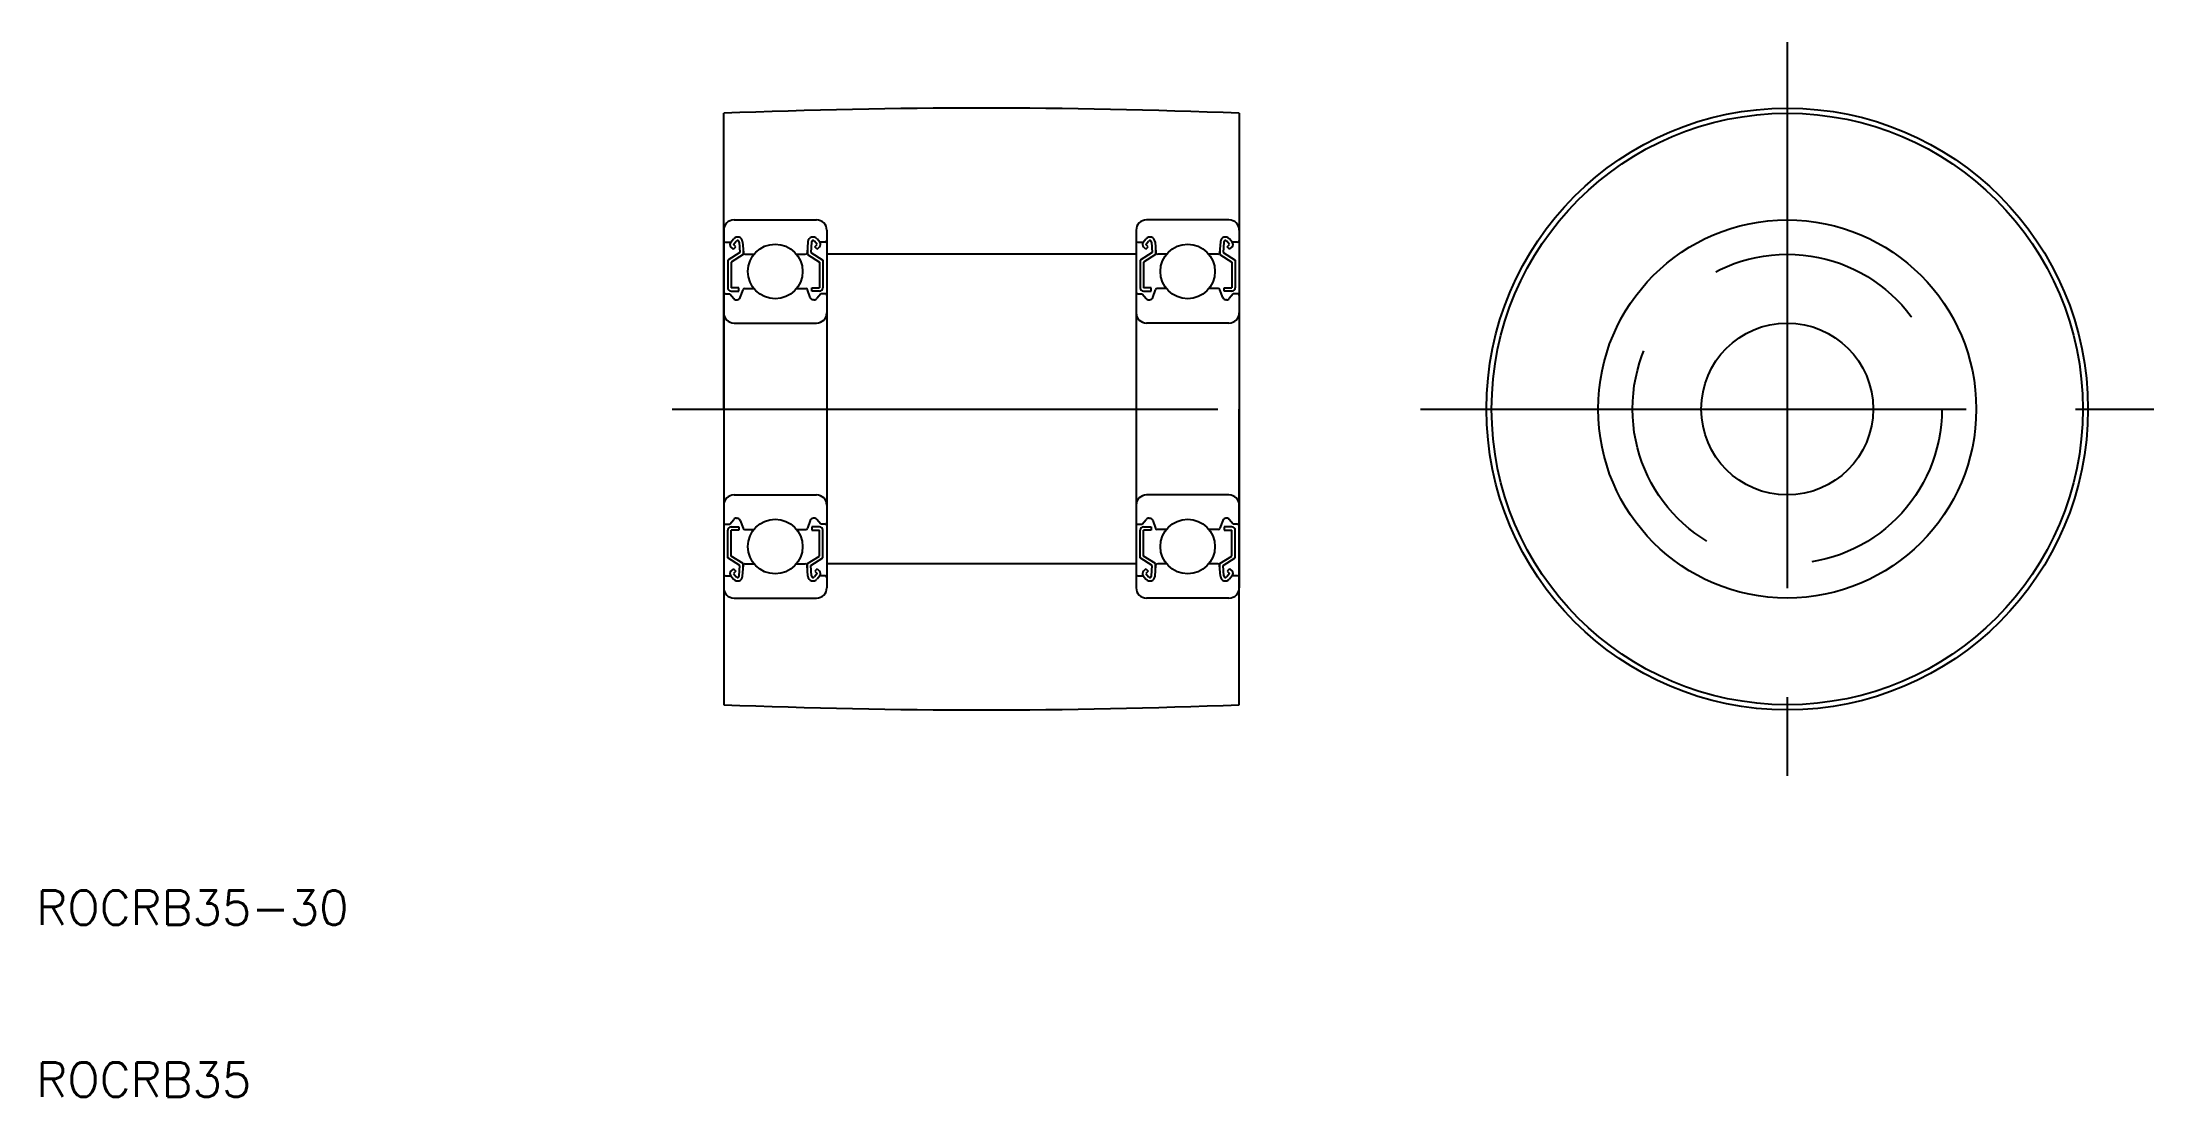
# Model space of a CAD drawing. Extents: x 10 to 133, y 10 to 71.
import ezdxf

# ---------------------------------------------------------------- set-up
doc = ezdxf.new("R2010")
doc.units = 0
doc.linetypes.add('CENTER', pattern=[50.8, 31.75, -6.35, 6.35, -6.35])
doc.linetypes.add('DASHED', pattern=[19.05, 12.7, -6.35])
doc.layers.get('0').update_dxf_attribs({"linetype": 'CONTINUOUS'})
doc.layers.add('CENTER', color=1, linetype='CENTER')
doc.styles.get("Standard").update_dxf_attribs({"font": 'txt.shx', "bigfont": 'extfont.shx'})

msp = doc.modelspace()

# ---------------------------------------------------------------- linework, layer by layer
at = {"color": 7, "linetype": 'CONTINUOUS'}
for p, q in [((50, 50), (50, 67.2)), ((80, 67.2), (80, 50)), ((50, 60.4), (50, 39.6)), ((50.6, 61), (55.4, 61)), ((56, 60.4), (56, 39.6)), ((74, 60.4), (74, 39.6)), ((79.4, 61), (74.6, 61)), ((80, 60.4), (80, 39.6)), ((50.1, 59.69998), (50.41, 59.69998)), ((50.93202, 59.09796), (50.23202, 58.66095)), ((50.41, 59.69998), (50.572, 59.89299)), ((50.56301, 59.28897), (50.42202, 59.42996)), ((51.13201, 58.98695), (50.43201, 58.54996)), ((50.563, 59.57098), (50.726, 59.76497)), ((50.563, 59.28897), (50.705, 59.42998)), ((50.70502, 59.42998), (50.56302, 59.57097)), ((50.899, 59.70998), (50.932, 59.09795)), ((51.098, 59.72794), (51.15301, 59.09094)), ((51.132, 59.334), (51.132, 58.987)), ((51.253, 58.99998), (51.76706, 58.99997)), ((54.23294, 58.99997), (54.74699, 58.99998)), ((54.90199, 59.72794), (54.84699, 59.09096)), ((54.86798, 58.98697), (55.56798, 58.54999)), ((54.868, 59.334), (54.868, 58.98698)), ((55.101, 59.70996), (55.06799, 59.09795)), ((55.06799, 59.09796), (55.76799, 58.66095)), ((55.437, 59.57098), (55.274, 59.76498)), ((55.29498, 59.42998), (55.43698, 59.57097)), ((55.43699, 59.28899), (55.29499, 59.42999)), ((55.59, 59.69998), (55.428, 59.89299)), ((55.43699, 59.28897), (55.57798, 59.42996)), ((55.9, 59.69998), (55.59, 59.69998)), ((74, 59), (56, 59)), ((74.1, 59.69998), (74.41, 59.69998)), ((74.93201, 59.09796), (74.23201, 58.66095)), ((74.41, 59.69998), (74.572, 59.89299)), ((74.56301, 59.28897), (74.42202, 59.42996)), ((75.13202, 58.98697), (74.43202, 58.54999)), ((74.563, 59.57098), (74.726, 59.76498)), ((74.56301, 59.28899), (74.70501, 59.42999)), ((74.70502, 59.42998), (74.56302, 59.57097)), ((74.899, 59.70996), (74.93201, 59.09795)), ((75.09801, 59.72794), (75.15301, 59.09096)), ((75.132, 59.334), (75.132, 58.98698)), ((75.76706, 58.99997), (75.25301, 58.99998)), ((78.747, 58.99998), (78.23294, 58.99997)), ((78.902, 59.72794), (78.84699, 59.09094)), ((78.86799, 58.98695), (79.56799, 58.54996)), ((78.868, 59.334), (78.868, 58.987)), ((79.06798, 59.09796), (79.76798, 58.66095)), ((79.101, 59.70998), (79.068, 59.09795)), ((79.437, 59.57098), (79.274, 59.76497)), ((79.29498, 59.42998), (79.43698, 59.57097)), ((79.437, 59.28897), (79.295, 59.42998)), ((79.59, 59.69998), (79.428, 59.89299)), ((79.43699, 59.28897), (79.57798, 59.42996)), ((79.9, 59.69998), (79.59, 59.69998)), ((50.232, 58.66098), (50.232, 57.04999)), ((50.432, 58.54999), (50.432, 57.04999)), ((55.568, 58.54999), (55.568, 57.04999)), ((55.768, 58.66098), (55.768, 57.04999)), ((74.232, 58.66098), (74.232, 57.04999)), ((74.432, 58.54999), (74.432, 57.04999)), ((79.568, 58.54999), (79.568, 57.04999)), ((79.768, 58.66098), (79.768, 57.04999)), ((50.1, 56.7), (50.35, 56.7)), ((50.35, 56.7), (50.584, 56.42099)), ((50.882, 57.04999), (50.432, 57.04999)), ((50.432, 56.84999), (50.882, 56.84999)), ((50.882, 56.84999), (50.882, 57.04997)), ((50.96099, 56.48198), (51.12499, 56.93396)), ((51.219, 57), (51.76706, 57)), ((54.23294, 57), (54.781, 57)), ((55.039, 56.48199), (54.87501, 56.93396)), ((55.118, 57.04999), (55.568, 57.04999)), ((55.118, 56.84999), (55.118, 57.04997)), ((55.568, 56.84999), (55.118, 56.84999)), ((55.65, 56.7), (55.416, 56.42099)), ((55.9, 56.7), (55.65, 56.7)), ((74.1, 56.7), (74.35, 56.7)), ((74.35, 56.7), (74.584, 56.42099)), ((74.882, 57.04999), (74.432, 57.04999)), ((74.432, 56.84999), (74.882, 56.84999)), ((74.882, 56.84999), (74.882, 57.04997)), ((74.961, 56.48199), (75.12499, 56.93396)), ((75.76706, 57), (75.219, 57)), ((78.781, 57), (78.23294, 57)), ((79.03901, 56.48198), (78.87501, 56.93396)), ((79.118, 57.04999), (79.568, 57.04999)), ((79.118, 56.84999), (79.118, 57.04997)), ((79.568, 56.84999), (79.118, 56.84999)), ((79.65, 56.7), (79.416, 56.42099)), ((79.9, 56.7), (79.65, 56.7)), ((50.737, 56.34999), (50.773, 56.34999)), ((55.263, 56.34999), (55.227, 56.34999)), ((74.737, 56.34999), (74.773, 56.34999)), ((79.263, 56.34999), (79.227, 56.34999)), ((50.6, 55), (55.4, 55)), ((79.4, 55), (74.6, 55)), ((50, 50), (50, 32.8)), ((80, 32.8), (80, 50)), ((50.6, 45), (55.4, 45)), ((79.4, 45), (74.6, 45)), ((50.1, 43.3), (50.35, 43.3)), ((50.35, 43.3), (50.584, 43.57901)), ((50.432, 43.15001), (50.882, 43.15001)), ((50.737, 43.65001), (50.773, 43.65001)), ((50.882, 43.15001), (50.882, 42.95003)), ((50.96099, 43.51802), (51.12499, 43.06604)), ((55.039, 43.51801), (54.87501, 43.06604)), ((55.568, 43.15001), (55.118, 43.15001)), ((55.118, 43.15001), (55.118, 42.95003)), ((55.263, 43.65001), (55.227, 43.65001)), ((55.65, 43.3), (55.416, 43.57901)), ((55.9, 43.3), (55.65, 43.3)), ((74.1, 43.3), (74.35, 43.3)), ((74.35, 43.3), (74.584, 43.57901)), ((74.432, 43.15001), (74.882, 43.15001)), ((74.737, 43.65001), (74.773, 43.65001)), ((74.882, 43.15001), (74.882, 42.95003)), ((74.961, 43.51801), (75.12499, 43.06604)), ((79.03901, 43.51802), (78.87501, 43.06604)), ((79.118, 43.15001), (79.118, 42.95003)), ((79.568, 43.15001), (79.118, 43.15001)), ((79.263, 43.65001), (79.227, 43.65001)), ((79.65, 43.3), (79.416, 43.57901)), ((79.9, 43.3), (79.65, 43.3)), ((50.232, 41.33902), (50.232, 42.95001)), ((50.882, 42.95001), (50.432, 42.95001)), ((50.432, 41.45001), (50.432, 42.95001)), ((51.219, 43), (51.76706, 43)), ((54.23294, 43), (54.781, 43)), ((55.118, 42.95001), (55.568, 42.95001)), ((55.568, 41.45001), (55.568, 42.95001)), ((55.768, 41.33902), (55.768, 42.95001)), ((74.232, 41.33902), (74.232, 42.95001)), ((74.432, 41.45001), (74.432, 42.95001)), ((74.882, 42.95001), (74.432, 42.95001)), ((75.76706, 43), (75.219, 43)), ((78.781, 43), (78.23294, 43)), ((79.118, 42.95001), (79.568, 42.95001)), ((79.568, 41.45001), (79.568, 42.95001)), ((79.768, 41.33902), (79.768, 42.95001)), ((50.93202, 40.90204), (50.23202, 41.33905)), ((50.56301, 40.71103), (50.42202, 40.57004)), ((51.13201, 41.01305), (50.43201, 41.45004)), ((50.563, 40.71103), (50.705, 40.57002)), ((50.70502, 40.57002), (50.56302, 40.42903)), ((50.78201, 41.23154), (50.78211, 41.23154)), ((50.899, 40.29002), (50.932, 40.90205)), ((50.95701, 41.1223), (50.95701, 41.1224)), ((51.098, 40.27206), (51.15301, 40.90906)), ((51.132, 40.666), (51.132, 41.013)), ((51.253, 41.00002), (51.76706, 41.00003)), ((54.23294, 41.00003), (54.74699, 41.00002)), ((54.90199, 40.27206), (54.84699, 40.90904)), ((54.86798, 41.01303), (55.56798, 41.45001)), ((54.868, 40.666), (54.868, 41.01302)), ((55.06799, 40.90204), (55.76799, 41.33905)), ((55.101, 40.29004), (55.06799, 40.90205)), ((55.29498, 40.57002), (55.43698, 40.42903)), ((55.43699, 40.71101), (55.29499, 40.57001)), ((55.43699, 40.71103), (55.57798, 40.57004)), ((74, 41), (56, 41)), ((74.93201, 40.90204), (74.23201, 41.33905)), ((74.56301, 40.71103), (74.42202, 40.57004)), ((75.13202, 41.01303), (74.43202, 41.45001)), ((74.56301, 40.71101), (74.70501, 40.57001)), ((74.70502, 40.57002), (74.56302, 40.42903)), ((74.899, 40.29004), (74.93201, 40.90205)), ((75.09801, 40.27206), (75.15301, 40.90904)), ((75.132, 40.666), (75.132, 41.01302)), ((75.76706, 41.00003), (75.25301, 41.00002)), ((78.747, 41.00002), (78.23294, 41.00003)), ((78.902, 40.27206), (78.84699, 40.90906)), ((78.86799, 41.01305), (79.56799, 41.45004)), ((78.868, 40.666), (78.868, 41.013)), ((79.04299, 41.1223), (79.04299, 41.1224)), ((79.06798, 40.90204), (79.76798, 41.33905)), ((79.101, 40.29002), (79.068, 40.90205)), ((79.21799, 41.23154), (79.21789, 41.23154)), ((79.29498, 40.57002), (79.43698, 40.42903)), ((79.437, 40.71103), (79.295, 40.57002)), ((79.43699, 40.71103), (79.57798, 40.57004)), ((50.1, 40.30002), (50.41, 40.30002)), ((50.41, 40.30002), (50.572, 40.10701)), ((50.563, 40.42902), (50.726, 40.23503)), ((55.437, 40.42902), (55.274, 40.23502)), ((55.59, 40.30002), (55.428, 40.10701)), ((55.9, 40.30002), (55.59, 40.30002)), ((74.1, 40.30002), (74.41, 40.30002)), ((74.41, 40.30002), (74.572, 40.10701)), ((74.563, 40.42902), (74.726, 40.23502)), ((79.437, 40.42902), (79.274, 40.23503)), ((79.59, 40.30002), (79.428, 40.10701)), ((79.9, 40.30002), (79.59, 40.30002)), ((50.6, 39), (55.4, 39)), ((79.4, 39), (74.6, 39))]:
    msp.add_line(p, q, dxfattribs=at)
for centre, radius in [((111.88592, 50), 17.5), ((111.88592, 50), 17.2), ((111.88592, 50), 11), ((53, 58), 1.5875), ((77, 58), 1.5875), ((111.88592, 50), 5), ((53, 42), 1.5875), ((77, 42), 1.5875)]:
    msp.add_circle(centre, radius, dxfattribs=at)
at = {"color": 3, "linetype": 'DASHED'}
msp.add_circle((111.88592, 50), 9, dxfattribs=at)
at = {"color": 7, "linetype": 'CONTINUOUS'}
for centre, radius, start, end in [((65, -307.65), 375.15, 87.7084743, 92.2915257), ((50.6, 60.4), 0.6, 90, 180), ((55.4, 60.4), 0.6, 0, 90), ((74.6, 60.4), 0.6, 90, 180), ((79.4, 60.4), 0.6, 360, 90), ((50.1, 59.79999), 0.10001, 180.00005, 270.00003), ((50.563, 59.571), 0.20013, 139.86482, 225.00006), ((50.801, 59.70198), 0.29813, 5.00049, 140.17136), ((50.801, 59.70198), 0.09832, 4.66455, 139.97394), ((51.253, 59.09999), 0.10042, 185.14438, 270.00003), ((54.747, 59.09999), 0.1004, 269.99948, 354.85568), ((55.199, 59.70198), 0.29813, 39.82861, 174.99974), ((55.199, 59.70198), 0.09833, 40.02637, 175.33574), ((55.437, 59.571), 0.20012, 314.99673, 40.13525), ((55.9, 59.79999), 0.1, 269.99948, 359.99126), ((74.1, 59.79999), 0.1, 180.00874, 270.00052), ((74.563, 59.571), 0.20012, 139.86475, 225.00327), ((74.801, 59.70198), 0.29813, 5.00026, 140.17139), ((74.801, 59.70198), 0.09833, 4.66426, 139.97363), ((75.253, 59.09999), 0.1004, 185.14432, 270.00052), ((78.747, 59.09999), 0.10042, 269.99997, 354.85562), ((79.199, 59.70198), 0.29813, 39.82864, 174.99951), ((79.199, 59.70198), 0.09832, 40.02606, 175.33545), ((79.437, 59.571), 0.20013, 314.99994, 40.13518), ((79.9, 59.79999), 0.10001, 269.99997, 359.99995), ((50.1, 56.59999), 0.1, 89.99951, 180.00005), ((50.432, 57.04999), 0.20001, 180.00005, 270.00003), ((51.219, 56.89999), 0.1, 89.99951, 160.11572), ((54.781, 56.89999), 0.09999, 19.88452, 90.00024), ((55.568, 57.04999), 0.2, 269.99976, 359.99563), ((55.9, 56.59999), 0.09999, 359.99126, 90.00024), ((74.1, 56.59999), 0.09999, 89.99976, 180.00874), ((74.432, 57.04999), 0.2, 180.00437, 270.00024), ((75.219, 56.89999), 0.09999, 89.99976, 160.11548), ((78.781, 56.89999), 0.1, 19.88428, 90.00049), ((79.568, 57.04999), 0.20001, 269.99997, 359.99995), ((79.9, 56.59999), 0.1, 359.99995, 90.00049), ((50.6, 55.6), 0.6, 180, 270), ((50.737, 56.54999), 0.20013, 220.13838, 270.00003), ((50.773, 56.54999), 0.2, 270.00003, 340.11166), ((55.227, 56.54999), 0.20001, 199.88831, 269.99976), ((55.263, 56.54999), 0.20013, 269.99976, 319.86147), ((55.4, 55.6), 0.6, 270, 0), ((74.6, 55.6), 0.6, 180, 270), ((74.737, 56.54999), 0.20013, 220.13853, 270.00024), ((74.773, 56.54999), 0.20001, 270.00024, 340.11169), ((79.227, 56.54999), 0.2, 199.88834, 269.99997), ((79.263, 56.54999), 0.20013, 269.99997, 319.86162), ((79.4, 55.6), 0.6, 270, 360), ((50.6, 44.4), 0.6, 90, 180), ((55.4, 44.4), 0.6, 0, 90), ((74.6, 44.4), 0.6, 90, 180), ((79.4, 44.4), 0.6, 360, 90), ((50.1, 43.40001), 0.1, 179.99995, 270.00049), ((50.432, 42.95001), 0.20001, 89.99997, 179.99995), ((50.737, 43.45001), 0.20013, 89.99997, 139.86162), ((50.773, 43.45001), 0.2, 19.88834, 89.99997), ((51.219, 43.10001), 0.1, 199.88428, 270.00049), ((54.781, 43.10001), 0.09999, 269.99976, 340.11548), ((55.227, 43.45001), 0.20001, 90.00024, 160.11169), ((55.263, 43.45001), 0.20013, 40.13853, 90.00024), ((55.568, 42.95001), 0.2, 0.00437, 90.00024), ((55.9, 43.40001), 0.09999, 269.99976, 0.00874), ((74.1, 43.40001), 0.09999, 179.99126, 270.00024), ((74.432, 42.95001), 0.2, 89.99976, 179.99563), ((74.737, 43.45001), 0.20013, 89.99976, 139.86147), ((74.773, 43.45001), 0.20001, 19.88831, 89.99976), ((75.219, 43.10001), 0.09999, 199.88452, 270.00024), ((78.781, 43.10001), 0.1, 269.99951, 340.11572), ((79.227, 43.45001), 0.2, 90.00003, 160.11166), ((79.263, 43.45001), 0.20013, 40.13838, 90.00003), ((79.568, 42.95001), 0.20001, 0.00005, 90.00003), ((79.9, 43.40001), 0.1, 269.99951, 0.00005), ((50.563, 40.429), 0.20013, 134.99994, 220.13518), ((51.253, 40.90001), 0.10042, 89.99997, 174.85562), ((54.747, 40.90001), 0.1004, 5.14432, 90.00052), ((55.437, 40.429), 0.20012, 319.86475, 45.00327), ((74.563, 40.429), 0.20012, 134.99673, 220.13525), ((75.253, 40.90001), 0.1004, 89.99948, 174.85568), ((78.747, 40.90001), 0.10042, 5.14438, 90.00003), ((79.437, 40.429), 0.20013, 319.86482, 45.00006), ((50.1, 40.20001), 0.10001, 89.99997, 179.99995), ((50.6, 39.6), 0.6, 180, 270), ((50.801, 40.29802), 0.29813, 219.82864, 354.99951), ((50.801, 40.29802), 0.09832, 220.02606, 355.33545), ((55.199, 40.29802), 0.29813, 185.00026, 320.17139), ((55.199, 40.29802), 0.09833, 184.66426, 319.97363), ((55.4, 39.6), 0.6, 270, 0), ((55.9, 40.20001), 0.1, 0.00874, 90.00052), ((74.1, 40.20001), 0.1, 89.99948, 179.99126), ((74.6, 39.6), 0.6, 180, 270), ((74.801, 40.29802), 0.29813, 219.82861, 354.99974), ((74.801, 40.29802), 0.09833, 220.02637, 355.33574), ((79.199, 40.29802), 0.29813, 185.00049, 320.17136), ((79.199, 40.29802), 0.09832, 184.66455, 319.97394), ((79.4, 39.6), 0.6, 270, 360), ((79.9, 40.20001), 0.10001, 0.00005, 90.00003), ((65, 407.65), 375.15, 267.7084743, 272.2915257)]:
    msp.add_arc(centre, radius, start, end, dxfattribs=at)
at = {"layer": 'CENTER', "color": 1, "linetype": 'CENTER'}
for p, q in [((111.88592, 71.33088), (111.88592, 28.66912)), ((47, 50), (83, 50)), ((90.55504, 50), (133.2168, 50))]:
    msp.add_line(p, q, dxfattribs=at)

# ---------------------------------------------------------------- texts
at = {"color": 7, "linetype": 'CONTINUOUS'}
for s, p in [('ROCRB35-30', (10, 20)), ('ROCRB35', (10, 10))]:
    msp.add_text(s, height=2, dxfattribs=at).set_placement(p)

doc.saveas('drawing.dxf')
